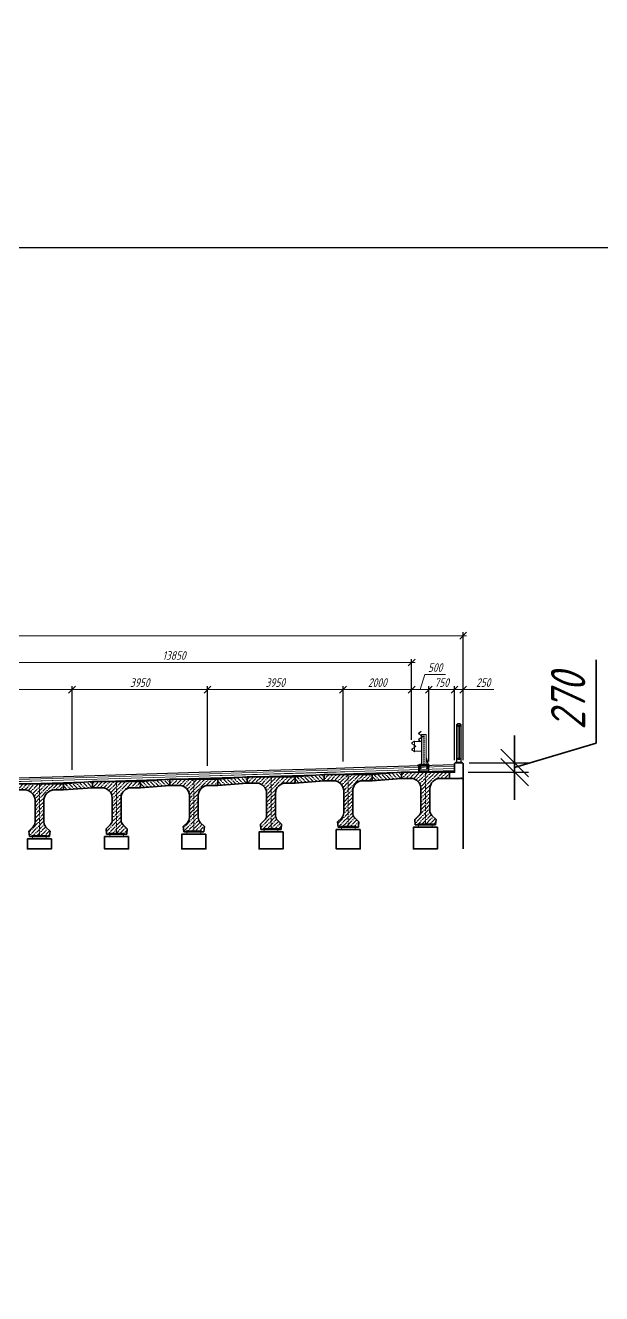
# Model space of a CAD drawing. Header units: millimetres. Extents: x 0 to 285450075, y -3000605 to 8125189010.
# Drawn here: x 6479187 to 6495986, y -198751 to -161821 of the extents above; entities that cross this region are included whole.
import ezdxf
from ezdxf import colors
from ezdxf.entities.mleader import LeaderData, LeaderLine
from ezdxf.math import Vec2, Vec3

# ---------------------------------------------------------------- set-up
doc = ezdxf.new("R2010")
doc.units = ezdxf.units.MM
for name, pattern in [('ACAD_ISO02W100', [15, 12, -3]), ('ACAD_ISO10W100', [18.5, 12, -3, 0.5, -3]), ('осевая', [2, 1.25, -0.25, 0.25, -0.25])]:
    doc.linetypes.add(name, pattern=pattern)
for name, color, linetype, lineweight in [('04_Невидимые', 3, 'Continuous', 13), ('1-Бетон', 106, 'Continuous', 35), ('1-Металл', 4, 'Continuous', 30), ('1-Тонкая', 5, 'Continuous', 20), ('1-Штриховка', 8, 'Continuous', 9), ('Б-Перила', 3, 'Continuous', 20), ('ИС_Выноски', 3, 'Continuous', 18), ('ИС_Ось', 3, 'осевая', 18), ('ИС_Размер', 3, 'Continuous', 18)]:
    doc.layers.add(name, color=color, linetype=linetype, lineweight=lineweight)
doc.layers.add('Красный поперечник', color=1, linetype='Continuous')
doc.styles.add('0', font='isocpeur.ttf', dxfattribs={"width": 0.8, "oblique": 15})
doc.styles.add('ISOCPEUR', font='isocpeur.ttf', dxfattribs={"width": 0.8, "oblique": 15, "height": 2.5})
doc.dimstyles.new('М100', dxfattribs={"dimscale": 100, "dimtxt": 2.5, "dimasz": 2, "dimexe": 1, "dimexo": 1, "dimgap": 0.8, "dimtad": 1, "dimdec": 0, "dimzin": 0, "dimdsep": 46, "dimtxsty": '0', "dimblk": 'OBLIQUE', "dimcen": 0.09, "dimdle": 1, "dimclrd": 256, "dimclre": 256, "dimclrt": 256, "dimadec": 4, "dimazin": 0, "dimtfac": 1, "dimtdec": 0, "dimtmove": 1, "dimatfit": 2, "dimfxl": 1, "dimtolj": 1, "dimtzin": 0, "dimlwd": -1, "dimarcsym": 0})
doc.dimstyles.new('М400нов', dxfattribs={"dimscale": 400, "dimtxt": 2.5, "dimasz": 2, "dimexe": 1, "dimexo": 1, "dimgap": 0.8, "dimtad": 1, "dimdec": 0, "dimzin": 0, "dimdsep": 46, "dimtxsty": '0', "dimblk": 'OBLIQUE', "dimcen": 0.09, "dimdle": 1, "dimclrd": 256, "dimclre": 256, "dimclrt": 256, "dimadec": 4, "dimazin": 0, "dimtfac": 1, "dimtdec": 0, "dimtmove": 1, "dimatfit": 2, "dimfxl": 1, "dimtolj": 1, "dimtzin": 0, "dimlwd": -1, "dimarcsym": 0})

# ---------------------------------------------------------------- blocks, each defined once
blk = doc.blocks.new('_None')
blk = doc.blocks.new('1530')
at = {"layer": '1-Штриховка'}
h = blk.add_hatch(dxfattribs=at)
h.set_pattern_fill('ANSI36', color=256, scale=25, style=0)
h.set_pattern_definition([(45, (-1571632.81, 568569.22), (42.0949506, 154.348152), [198.4375, -39.6875, 0, -39.6875])])
h.paths.add_polyline_path([(130, -480), (130, -1117, 0.198927), (189, -1259), (310, -1380), (295, -1530), (-295, -1530), (-310, -1380), (-189, -1259, 0.198898), (-130, -1117), (-130, -480, 0.414214), (-430, -180), (-700, -180), (-700, 0), (700, 0), (700, -180), (430, -180, 0.414224)])
at = {"layer": '1-Бетон'}
for p, q in [((-700, 0), (700, 0)), ((-700, -180), (-700, 0)), ((-430, -180), (-700, -180)), ((700, -180), (430, -180)), ((700, 0), (700, -180)), ((-130, -1117), (-130, -480)), ((130, -480), (130, -1117)), ((-189, -1259), (-310, -1380)), ((-295, -1530), (-310, -1380)), ((189, -1259), (310, -1380)), ((310, -1380), (295, -1530)), ((295, -1530), (-295, -1530))]:
    blk.add_line(p, q, dxfattribs=at)
for centre, radius, start, end in [((-430, -480), 300, 0, 90), ((430, -480), 300, 90, 180), ((-330, -1117), 200, 315.0289, 359.9744), ((330, -1117), 200, 180.0256, 224.9711)]:
    blk.add_arc(centre, radius, start, end, dxfattribs=at)
at = {"layer": 'ИС_Ось', "ltscale": 100}
blk.add_line((0, 0), (0, -1530), dxfattribs=at)
blk = doc.blocks.new('БР09')
at = {"lineweight": 15}
for p, q in [((-783, 48), (-724, 91)), ((-722, -28), (-783, 15)), ((-780, 45), (-722, 88)), ((-720, -25), (-780, 18)), ((-709, -874), (-709, 6)), ((-569, 6), (-709, 6)), ((-702, -874), (-702, 6)), ((-576, 6), (-576, -874)), ((-569, 6), (-569, -874)), ((-985, -237), (-924, -193)), ((-924, -313), (-985, -270)), ((-982, -240), (-922, -196)), ((-922, -310), (-982, -267)), ((-911, -188), (-917, -189)), ((-910, -192), (-916, -193)), ((-915, -329), (-915, -359)), ((-911, -188), (-910, -192)), ((-709, -204), (-911, -204)), ((-911, -204), (-911, -484)), ((-907, -204), (-907, -484)), ((-722, -90), (-783, -133)), ((-783, -166), (-734, -202)), ((-720, -93), (-780, -136)), ((-780, -163), (-732, -199)), ((-713, -44), (-713, -74)), ((-699, -37), (-702, -37)), ((-702, -37), (-702, -81)), ((-702, -81), (-699, -81)), ((-699, -81), (-699, -37)), ((-684, -46), (-699, -46)), ((-688, -54), (-699, -54)), ((-688, -65), (-699, -65)), ((-684, -72), (-699, -72)), ((-684, -46), (-690, -46)), ((-684, -72), (-690, -72)), ((-683, -49), (-683, -69)), ((-683, -49), (-683, -69)), ((-675, -46), (-682, -46)), ((-675, -72), (-682, -72)), ((-674, -49), (-674, -69)), ((-662, -54), (-674, -54)), ((-662, -65), (-674, -65)), ((-662, -54), (-662, -65)), ((-924, -375), (-985, -418)), ((-985, -451), (-924, -496)), ((-922, -378), (-982, -421)), ((-982, -448), (-922, -492)), ((-917, -499), (-911, -500)), ((-916, -495), (-910, -496)), ((-911, -484), (-709, -484)), ((-911, -500), (-910, -496)), ((-755, -874), (-755, -864)), ((-723, -864), (-755, -864)), ((-755, -874), (-755, -864)), ((-729, -864), (-755, -864)), ((-739, -874), (-755, -874)), ((-723, -874), (-755, -874)), ((-746, -874), (-746, -864)), ((-746, -874), (-746, -864)), ((-746, -874), (-746, -864)), ((-746, -874), (-746, -864)), ((-732, -874), (-732, -864)), ((-732, -874), (-732, -864)), ((-732, -874), (-732, -864)), ((-732, -874), (-732, -864)), ((-732, -874), (-732, -864)), ((-732, -874), (-732, -864)), ((-732, -874), (-732, -864)), ((-732, -874), (-732, -864)), ((-732, -874), (-732, -864)), ((-732, -874), (-732, -864)), ((-725, -864), (-729, -864)), ((-723, -872), (-723, -864)), ((-723, -874), (-723, -866)), ((-723, -874), (-723, -866)), ((-723, -872), (-723, -866)), ((-723, -874), (-723, -866)), ((-723, -874), (-723, -866)), ((-555, -872), (-555, -864)), ((-555, -864), (-523, -864)), ((-555, -874), (-555, -866)), ((-555, -874), (-555, -866)), ((-555, -872), (-555, -866)), ((-555, -874), (-555, -866)), ((-555, -874), (-555, -866)), ((-555, -874), (-523, -874)), ((-553, -864), (-549, -864)), ((-549, -864), (-523, -864)), ((-546, -874), (-546, -864)), ((-546, -874), (-546, -864)), ((-546, -874), (-546, -864)), ((-546, -874), (-546, -864)), ((-546, -874), (-546, -864)), ((-546, -874), (-546, -864)), ((-546, -874), (-546, -864)), ((-546, -874), (-546, -864)), ((-546, -874), (-546, -864)), ((-546, -874), (-546, -864)), ((-539, -874), (-523, -874)), ((-532, -874), (-532, -864)), ((-532, -874), (-532, -864)), ((-532, -874), (-532, -864)), ((-532, -874), (-532, -864)), ((-523, -874), (-523, -864)), ((-523, -874), (-523, -864))]:
    blk.add_line(p, q, dxfattribs=at)
for p, q in [((-724, 91), (-722, 88)), ((-734, -202), (-732, -199))]:
    blk.add_line(p, q)
at = {"lineweight": 15, "ltscale": 5}
for p, q in [((-904, -322), (-907, -322)), ((-907, -322), (-907, -366)), ((-907, -366), (-904, -366)), ((-904, -366), (-904, -322))]:
    blk.add_line(p, q, dxfattribs=at)
at = {"color": 7, "lineweight": 15}
for p, q in [((-890, -331), (-904, -331)), ((-893, -339), (-904, -339)), ((-893, -350), (-904, -350)), ((-890, -357), (-904, -357)), ((-890, -331), (-895, -331)), ((-890, -357), (-895, -357)), ((-889, -334), (-889, -354)), ((-889, -334), (-889, -354)), ((-881, -331), (-888, -331)), ((-881, -357), (-888, -357)), ((-880, -334), (-880, -354)), ((-868, -339), (-880, -339)), ((-868, -350), (-880, -350)), ((-868, -339), (-868, -350))]:
    blk.add_line(p, q, dxfattribs=at)
at = {"linetype": 'Continuous'}
for p, q in [((-789, -1064), (-789, -914)), ((-489, -1064), (-789, -1064)), ((-779, -914), (-779, -1064)), ((-499, -914), (-499, -1064)), ((-489, -1064), (-489, -914))]:
    blk.add_line(p, q, dxfattribs=at)
at = {"color": 3, "linetype": 'ACAD_ISO02W100', "lineweight": 15, "ltscale": 2}
for p, q in [((-752, -894), (-752, -914)), ((-751, -914), (-751, -974)), ((-750, -894), (-750, -914)), ((-728, -894), (-728, -914)), ((-727, -914), (-727, -974)), ((-726, -894), (-726, -914)), ((-552, -894), (-552, -914)), ((-551, -914), (-551, -974)), ((-550, -894), (-550, -914)), ((-528, -894), (-528, -914)), ((-527, -914), (-527, -974)), ((-526, -894), (-526, -914))]:
    blk.add_line(p, q, dxfattribs=at)
at = {"linetype": 'ACAD_ISO10W100', "ltscale": 2.5}
for p, q in [((-739, -888), (-739, -986)), ((-539, -888), (-539, -986))]:
    blk.add_line(p, q, dxfattribs=at)
at = {"linetype": 'ACAD_ISO10W100', "ltscale": 3}
blk.add_lwpolyline([(-639, 6), (-639, -874)], dxfattribs=at)
at = {"color": 7, "lineweight": 15}
blk.add_lwpolyline([(-915, -329), (-918, -329, 0.414214), (-924, -335), (-924, -342), (-921, -342), (-921, -346), (-924, -346), (-924, -353, 0.414214), (-918, -359), (-915, -359), (-915, -329)], format="xyb", dxfattribs=at)
at = {"lineweight": 15}
blk.add_lwpolyline([(-713, -44), (-716, -44, 0.414214), (-722, -50), (-722, -57), (-719, -57), (-719, -61), (-722, -61), (-722, -68, 0.414214), (-716, -74), (-713, -74), (-713, -44)], format="xyb", dxfattribs=at)
blk.add_lwpolyline([(-569, -676), (-509, -874)])
at = {"linetype": 'Continuous'}
for points in [[(-639, -894), (-814, -894), (-814, -914), (-639, -914)], [(-639, -894), (-464, -894), (-464, -914), (-639, -914)]]:
    blk.add_lwpolyline(points, dxfattribs=at)
blk.add_lwpolyline([(-464, -914), (-814, -914), (-814, -894), (-464, -894)], close=True, dxfattribs=at)
at = {"lineweight": 15}
blk.add_lwpolyline([(-779, -894), (-499, -894), (-499, -874), (-779, -874)], close=True, dxfattribs=at)
at = {"color": 3, "linetype": 'ACAD_ISO02W100', "lineweight": 15, "ltscale": 2}
for points in [[(-764, -974), (-714, -974), (-714, -984), (-764, -984)], [(-753, -914), (-725, -914), (-725, -974), (-753, -974)], [(-514, -974), (-564, -974), (-564, -984), (-514, -984)], [(-525, -914), (-553, -914), (-553, -974), (-525, -974)]]:
    blk.add_lwpolyline(points, close=True, dxfattribs=at)
at = {"lineweight": 15}
for centre, radius, start, end in [((-772, 31), 20, 122.4532, 237.5468), ((-772, 31), 16, 122.4532, 237.5468), ((-974, -254), 20, 122.4532, 237.5468), ((-974, -254), 16, 122.4532, 237.5468), ((-913, -209), 20, 101.3099, 126.1874), ((-935, -330), 20, 0, 57.5468), ((-913, -209), 16, 101.3099, 126.1874), ((-935, -330), 24, 0, 57.5468), ((-772, -150), 20, 122.4532, 237.5468), ((-772, -150), 16, 122.4532, 237.5468), ((-733, -45), 20, 0, 57.5468), ((-733, -73), 20, 302.4532, 0), ((-733, -45), 24, 0, 57.5468), ((-733, -73), 24, 302.4532, 0), ((-913, -479), 20, 233.8126, 258.6901), ((-913, -479), 16, 233.8126, 258.6901), ((-753, -866), 2, 90, 180), ((-753, -872), 2, 180, 270), ((-748, -866), 2, 0, 90), ((-748, -872), 2, 270, 0), ((-744, -866), 2, 90, 180), ((-744, -872), 2, 180, 270), ((-734, -866), 2, 0, 90), ((-734, -872), 2, 270, 0), ((-730, -866), 2, 90, 180), ((-730, -872), 2, 180, 270), ((-725, -866), 2, 359.9996, 90), ((-725, -872), 2, 270, 0), ((-553, -866), 2, 90, 180.0004), ((-553, -872), 2, 180, 270), ((-548, -866), 2, 0, 90), ((-548, -872), 2, 270, 0), ((-544, -866), 2, 90, 180), ((-544, -872), 2, 180, 270), ((-534, -866), 2, 0, 90), ((-534, -872), 2, 270, 0), ((-530, -866), 2, 90, 180), ((-530, -872), 2, 180, 270), ((-525, -866), 2, 0, 90), ((-525, -872), 2, 270, 0)]:
    blk.add_arc(centre, radius, start, end, dxfattribs=at)
at = {"lineweight": 15, "ltscale": 0.2}
for centre, radius, start, end in [((-935, -358), 20, 302.4532, 0), ((-935, -358), 24, 302.4532, 0), ((-974, -435), 20, 122.4532, 237.5468), ((-974, -435), 16, 122.4532, 237.5468)]:
    blk.add_arc(centre, radius, start, end, dxfattribs=at)
at = {"color": 7, "lineweight": 15, "extrusion": (0, 0, -1)}
for centre, major_axis, start_param, end_param in [((-893, -334), (-3.23, 3.23), 2.356194, 3.926991), ((-893, -343), (3.23, 3.23), -0.785398, 0.785398), ((-893, -345), (-3.23, 3.23), 2.356194, 3.926991), ((-893, -354), (3.23, 3.23), -0.785398, 0.785398), ((-893, -334), (-3.23, 3.23), 1.691386, 2.356194), ((-893, -354), (3.23, 3.23), 0.785398, 1.450207), ((-884, -334), (3.23, 3.23), 3.926991, 4.5918), ((-884, -334), (-3.23, 3.23), 3.926991, 5.497787), ((-884, -343), (3.23, 3.23), 3.926991, 5.497787), ((-884, -345), (-3.23, 3.23), 3.926991, 5.497787), ((-884, -354), (3.23, 3.23), 3.926991, 5.497787), ((-884, -354), (-3.23, 3.23), 4.832978, 5.497787), ((-884, -334), (3.23, 3.23), 0.785398, 2.356194), ((-884, -343), (-3.23, 3.23), 0.785398, 2.356194), ((-884, -345), (3.23, 3.23), 0.785398, 2.356194), ((-884, -354), (-3.23, 3.23), 0.785398, 2.356194), ((-884, -334), (-3.23, 3.23), 1.691386, 2.356194), ((-884, -354), (3.23, 3.23), 0.785398, 1.450207)]:
    blk.add_ellipse(centre, major_axis=major_axis, ratio=1, start_param=start_param, end_param=end_param, dxfattribs=at)
at = {"lineweight": 15, "extrusion": (0, 0, -1)}
for centre, major_axis, start_param, end_param in [((-688, -49), (-3.23, 3.23), 2.356194, 3.926991), ((-688, -58), (3.23, 3.23), -0.785398, 0.785398), ((-688, -60), (-3.23, 3.23), 2.356194, 3.926991), ((-688, -69), (3.23, 3.23), -0.785398, 0.785398), ((-688, -49), (-3.23, 3.23), 1.691386, 2.356194), ((-688, -69), (3.23, 3.23), 0.785398, 1.450207), ((-679, -49), (3.23, 3.23), 3.926991, 4.5918), ((-679, -49), (-3.23, 3.23), 3.926991, 5.497787), ((-679, -58), (3.23, 3.23), 3.926991, 5.497787), ((-679, -60), (-3.23, 3.23), 3.926991, 5.497787), ((-679, -69), (3.23, 3.23), 3.926991, 5.497787), ((-679, -69), (-3.23, 3.23), 4.832978, 5.497787), ((-679, -49), (3.23, 3.23), 0.785398, 2.356194), ((-679, -58), (-3.23, 3.23), 0.785398, 2.356194), ((-679, -60), (3.23, 3.23), 0.785398, 2.356194), ((-679, -69), (-3.23, 3.23), 0.785398, 2.356194), ((-679, -49), (-3.23, 3.23), 1.691386, 2.356194), ((-679, -69), (3.23, 3.23), 0.785398, 1.450207)]:
    blk.add_ellipse(centre, major_axis=major_axis, ratio=1, start_param=start_param, end_param=end_param, dxfattribs=at)
blk = doc.blocks.new('_OBLIQUE')
at = {"color": 0, "linetype": 'ByBlock', "lineweight": -2}
blk.add_line((0.5, 0.5), (-0.5, -0.5), dxfattribs=at)
blk = doc.blocks.new('*D846')
at = {"layer": 'Defpoints', "color": 0, "linetype": 'Continuous', "transparency": 16777216}
for p in [(6480548, -181164), (6476598, -183709), (6480548, -183603)]:
    blk.add_point(p, dxfattribs=at)
at = {"layer": 'ИС_Размер', "transparency": 16777216}
blk.add_line((6476498, -181164), (6480648, -181164), dxfattribs=at)
at = {"layer": 'ИС_Размер', "lineweight": -2, "transparency": 16777216}
for p, q in [((6476598, -183609), (6476598, -181064)), ((6480548, -183503), (6480548, -181064))]:
    blk.add_line(p, q, dxfattribs=at)
at = {"layer": 'ИС_Размер', "linetype": 'Continuous', "transparency": 16777216, "xscale": 200, "yscale": 200, "zscale": 200, "rotation": 180}
blk.add_blockref('_OBLIQUE', (6476598, -181164), dxfattribs=at)
at = {"layer": 'ИС_Размер', "linetype": 'Continuous', "transparency": 16777216, "xscale": 200, "yscale": 200, "zscale": 200}
blk.add_blockref('_OBLIQUE', (6480548, -181164), dxfattribs=at)
at = {"layer": 'ИС_Размер', "linetype": 'Continuous', "transparency": 16777216, "insert": (6478573, -180959), "char_height": 250, "attachment_point": 5, "style": '0'}
blk.add_mtext('\\A1;3950', dxfattribs=at)
blk = doc.blocks.new('*D847')
at = {"layer": 'Defpoints', "color": 0, "linetype": 'Continuous', "transparency": 16777216}
for p in [(6484498, -181164), (6484498, -183480), (6480548, -183603)]:
    blk.add_point(p, dxfattribs=at)
at = {"layer": 'ИС_Размер', "transparency": 16777216}
blk.add_line((6480448, -181164), (6484598, -181164), dxfattribs=at)
at = {"layer": 'ИС_Размер', "lineweight": -2, "transparency": 16777216}
for p, q in [((6480548, -183503), (6480548, -181064)), ((6484498, -183380), (6484498, -181064))]:
    blk.add_line(p, q, dxfattribs=at)
at = {"layer": 'ИС_Размер', "linetype": 'Continuous', "transparency": 16777216, "xscale": 200, "yscale": 200, "zscale": 200, "rotation": 180}
blk.add_blockref('_OBLIQUE', (6480548, -181164), dxfattribs=at)
at = {"layer": 'ИС_Размер', "linetype": 'Continuous', "transparency": 16777216, "xscale": 200, "yscale": 200, "zscale": 200}
blk.add_blockref('_OBLIQUE', (6484498, -181164), dxfattribs=at)
at = {"layer": 'ИС_Размер', "linetype": 'Continuous', "transparency": 16777216, "insert": (6482523, -180959), "char_height": 250, "attachment_point": 5, "style": '0'}
blk.add_mtext('\\A1;3950', dxfattribs=at)
blk = doc.blocks.new('*D848')
at = {"layer": 'Defpoints', "color": 0, "linetype": 'Continuous', "transparency": 16777216}
for p in [(6490448, -181164), (6490448, -182721), (6488448, -183353)]:
    blk.add_point(p, dxfattribs=at)
at = {"layer": 'ИС_Размер', "transparency": 16777216}
blk.add_line((6488348, -181164), (6490548, -181164), dxfattribs=at)
at = {"layer": 'ИС_Размер', "lineweight": -2, "transparency": 16777216}
for p, q in [((6488448, -183253), (6488448, -181064)), ((6490448, -182621), (6490448, -181064))]:
    blk.add_line(p, q, dxfattribs=at)
at = {"layer": 'ИС_Размер', "linetype": 'Continuous', "transparency": 16777216, "xscale": 200, "yscale": 200, "zscale": 200, "rotation": 180}
blk.add_blockref('_OBLIQUE', (6488448, -181164), dxfattribs=at)
at = {"layer": 'ИС_Размер', "linetype": 'Continuous', "transparency": 16777216, "xscale": 200, "yscale": 200, "zscale": 200}
blk.add_blockref('_OBLIQUE', (6490448, -181164), dxfattribs=at)
at = {"layer": 'ИС_Размер', "linetype": 'Continuous', "transparency": 16777216, "insert": (6489448, -180959), "char_height": 250, "attachment_point": 5, "style": '0'}
blk.add_mtext('\\A1;2000', dxfattribs=at)
blk = doc.blocks.new('*D849')
at = {"layer": 'Defpoints', "color": 0, "transparency": 16777216}
for p in [(6491948, -181164), (6491698, -183318), (6491948, -183318)]:
    blk.add_point(p, dxfattribs=at)
at = {"layer": 'ИС_Размер', "transparency": 16777216}
for p, q in [((6491598, -181164), (6492048, -181164)), ((6492839, -181164), (6491948, -181164))]:
    blk.add_line(p, q, dxfattribs=at)
at = {"layer": 'ИС_Размер', "lineweight": -2, "transparency": 16777216}
for p, q in [((6491698, -183218), (6491698, -181064)), ((6491948, -183218), (6491948, -181064))]:
    blk.add_line(p, q, dxfattribs=at)
at = {"layer": 'ИС_Размер', "transparency": 16777216, "xscale": 200, "yscale": 200, "zscale": 200, "rotation": 180}
blk.add_blockref('_OBLIQUE', (6491698, -181164), dxfattribs=at)
at = {"layer": 'ИС_Размер', "transparency": 16777216, "xscale": 200, "yscale": 200, "zscale": 200}
blk.add_blockref('_OBLIQUE', (6491948, -181164), dxfattribs=at)
at = {"layer": 'ИС_Размер', "transparency": 16777216, "insert": (6492535, -180959), "char_height": 250, "attachment_point": 5, "style": '0'}
blk.add_mtext('\\A1;250', dxfattribs=at)
blk = doc.blocks.new('*D850')
at = {"layer": 'Defpoints', "color": 0, "transparency": 16777216}
for p in [(6490948, -181164), (6490448, -182721), (6490948, -183360)]:
    blk.add_point(p, dxfattribs=at)
at = {"layer": 'ИС_Размер', "transparency": 16777216}
for p, q in [((6490698, -181164), (6490831, -180726)), ((6490831, -180726), (6491438, -180726)), ((6490348, -181164), (6491048, -181164))]:
    blk.add_line(p, q, dxfattribs=at)
at = {"layer": 'ИС_Размер', "lineweight": -2, "transparency": 16777216}
for p, q in [((6490448, -182621), (6490448, -181064)), ((6490948, -183260), (6490948, -181064))]:
    blk.add_line(p, q, dxfattribs=at)
at = {"layer": 'ИС_Размер', "transparency": 16777216, "xscale": 200, "yscale": 200, "zscale": 200, "rotation": 180}
blk.add_blockref('_OBLIQUE', (6490448, -181164), dxfattribs=at)
at = {"layer": 'ИС_Размер', "transparency": 16777216, "xscale": 200, "yscale": 200, "zscale": 200}
blk.add_blockref('_OBLIQUE', (6490948, -181164), dxfattribs=at)
at = {"layer": 'ИС_Размер', "transparency": 16777216, "insert": (6491134, -180521), "char_height": 250, "attachment_point": 5, "style": '0'}
blk.add_mtext('\\A1;500', dxfattribs=at)
blk = doc.blocks.new('*D851')
at = {"layer": 'Defpoints', "color": 0, "transparency": 16777216}
for p in [(6491698, -181164), (6490948, -183360), (6491698, -183318)]:
    blk.add_point(p, dxfattribs=at)
at = {"layer": 'ИС_Размер', "transparency": 16777216}
blk.add_line((6490848, -181164), (6491798, -181164), dxfattribs=at)
at = {"layer": 'ИС_Размер', "lineweight": -2, "transparency": 16777216}
for p, q in [((6490948, -183260), (6490948, -181064)), ((6491698, -183218), (6491698, -181064))]:
    blk.add_line(p, q, dxfattribs=at)
at = {"layer": 'ИС_Размер', "transparency": 16777216, "xscale": 200, "yscale": 200, "zscale": 200, "rotation": 180}
blk.add_blockref('_OBLIQUE', (6490948, -181164), dxfattribs=at)
at = {"layer": 'ИС_Размер', "transparency": 16777216, "xscale": 200, "yscale": 200, "zscale": 200}
blk.add_blockref('_OBLIQUE', (6491698, -181164), dxfattribs=at)
at = {"layer": 'ИС_Размер', "transparency": 16777216, "insert": (6491323, -180959), "char_height": 250, "attachment_point": 5, "style": '0'}
blk.add_mtext('\\A1;750', dxfattribs=at)
blk = doc.blocks.new('*D852')
at = {"layer": 'Defpoints', "color": 0, "linetype": 'Continuous', "transparency": 16777216}
for p in [(6491948, -179593), (6460499, -183217), (6491948, -183318)]:
    blk.add_point(p, dxfattribs=at)
at = {"layer": 'ИС_Размер', "transparency": 16777216}
blk.add_line((6460399, -179593), (6492048, -179593), dxfattribs=at)
at = {"layer": 'ИС_Размер', "lineweight": -2, "transparency": 16777216}
for p, q in [((6460499, -183117), (6460499, -179493)), ((6491948, -183218), (6491948, -179493))]:
    blk.add_line(p, q, dxfattribs=at)
at = {"layer": 'ИС_Размер', "linetype": 'Continuous', "transparency": 16777216, "xscale": 200, "yscale": 200, "zscale": 200, "rotation": 180}
blk.add_blockref('_OBLIQUE', (6460499, -179593), dxfattribs=at)
at = {"layer": 'ИС_Размер', "linetype": 'Continuous', "transparency": 16777216, "xscale": 200, "yscale": 200, "zscale": 200}
blk.add_blockref('_OBLIQUE', (6491948, -179593), dxfattribs=at)
at = {"layer": 'ИС_Размер', "linetype": 'Continuous', "transparency": 16777216, "insert": (6476224, -179388), "char_height": 250, "attachment_point": 5, "style": '0'}
blk.add_mtext('\\A1;31450', dxfattribs=at)
blk = doc.blocks.new('*D853')
at = {"layer": 'Defpoints', "color": 0, "linetype": 'Continuous', "transparency": 16777216}
for p in [(6476598, -180374), (6490448, -182721), (6476598, -183709)]:
    blk.add_point(p, dxfattribs=at)
at = {"layer": 'ИС_Размер', "transparency": 16777216}
blk.add_line((6490548, -180374), (6476498, -180374), dxfattribs=at)
at = {"layer": 'ИС_Размер', "lineweight": -2, "transparency": 16777216}
for p, q in [((6476598, -183609), (6476598, -180274)), ((6490448, -182621), (6490448, -180274))]:
    blk.add_line(p, q, dxfattribs=at)
at = {"layer": 'ИС_Размер', "linetype": 'Continuous', "transparency": 16777216, "xscale": 200, "yscale": 200, "zscale": 200, "rotation": 180}
blk.add_blockref('_OBLIQUE', (6476598, -180374), dxfattribs=at)
at = {"layer": 'ИС_Размер', "linetype": 'Continuous', "transparency": 16777216, "xscale": 200, "yscale": 200, "zscale": 200}
blk.add_blockref('_OBLIQUE', (6490448, -180374), dxfattribs=at)
at = {"layer": 'ИС_Размер', "linetype": 'Continuous', "transparency": 16777216, "insert": (6483523, -180169), "char_height": 250, "attachment_point": 5, "style": '0'}
blk.add_mtext('\\A1;13850', dxfattribs=at)
blk = doc.blocks.new('ПО')
at = {"layer": '1-Металл'}
blk.add_lwpolyline([(100, 0), (100, 10), (-100, 10), (-100, 0)], close=True, dxfattribs=at)
at = {"layer": 'Б-Перила'}
for p, q in [((-70, 10), (-70, 1080)), ((-62, 10), (-62, 1080)), ((-30, 1070), (-30, 1090)), ((-25, 1070), (-25, 1090)), ((-20, 1100), (20, 1100)), ((-20, 1095), (20, 1095)), ((20, 1065), (-20, 1065)), ((20, 1060), (-20, 1060)), ((-19, 138), (-19, 1060)), ((19, 138), (19, 1060)), ((25, 1090), (25, 1070)), ((30, 1090), (30, 1070)), ((62, 1080), (62, 10)), ((70, 1080), (70, 10)), ((-30, 128), (-30, 108)), ((-25, 128), (-25, 108)), ((20, 138), (-20, 138)), ((20, 133), (-20, 133)), ((-20, 103), (20, 103)), ((-20, 98), (20, 98)), ((-19, 138), (19, 138)), ((25, 108), (25, 128)), ((30, 108), (30, 128))]:
    blk.add_line(p, q, dxfattribs=at)
for centre, radius, start, end in [((0, 1080), 70, 90, 180), ((0, 1080), 62, 90, 180), ((0, 1080), 70, 360, 90), ((0, 1080), 62, 0, 90), ((-20, 1090), 10, 90, 180), ((-20, 1070), 10, 180, 270), ((-20, 1090), 5, 90, 180), ((-20, 1070), 5, 180, 270), ((20, 1090), 10, 0, 90), ((20, 1090), 5, 0, 90), ((20, 1070), 10, 270, 0), ((20, 1070), 5, 270, 0), ((-20, 128), 10, 90, 180), ((-20, 108), 10, 180, 270), ((-20, 128), 5, 90, 180), ((-20, 108), 5, 180, 270), ((20, 128), 10, 0, 90), ((20, 128), 5, 0, 90), ((20, 108), 10, 270, 0), ((20, 108), 5, 270, 0)]:
    blk.add_arc(centre, radius, start, end, dxfattribs=at)
blk = doc.blocks.new('*D863')
at = {"layer": 'Defpoints', "color": 0, "linetype": 'Continuous', "transparency": 16777216}
for p in [(6488448, -181164), (6484498, -183480), (6488448, -183353)]:
    blk.add_point(p, dxfattribs=at)
at = {"layer": 'ИС_Размер', "transparency": 16777216}
blk.add_line((6484398, -181164), (6488548, -181164), dxfattribs=at)
at = {"layer": 'ИС_Размер', "lineweight": -2, "transparency": 16777216}
for p, q in [((6484498, -183380), (6484498, -181064)), ((6488448, -183253), (6488448, -181064))]:
    blk.add_line(p, q, dxfattribs=at)
at = {"layer": 'ИС_Размер', "linetype": 'Continuous', "transparency": 16777216, "xscale": 200, "yscale": 200, "zscale": 200, "rotation": 180}
blk.add_blockref('_OBLIQUE', (6484498, -181164), dxfattribs=at)
at = {"layer": 'ИС_Размер', "linetype": 'Continuous', "transparency": 16777216, "xscale": 200, "yscale": 200, "zscale": 200}
blk.add_blockref('_OBLIQUE', (6488448, -181164), dxfattribs=at)
at = {"layer": 'ИС_Размер', "linetype": 'Continuous', "transparency": 16777216, "insert": (6486473, -180959), "char_height": 250, "attachment_point": 5, "style": '0'}
blk.add_mtext('\\A1;3950', dxfattribs=at)
blk = doc.blocks.new('*D942')
at = {"layer": '1-Бетон', "transparency": 16777216}
for p, q in [((6495829, -182719), (6495829, -180291)), ((6493449, -183298), (6493449, -182498)), ((6493449, -183433), (6495829, -182719)), ((6493449, -183568), (6493449, -183298)), ((6493449, -183568), (6493449, -183298)), ((6493449, -183568), (6493449, -184368))]:
    blk.add_line(p, q, dxfattribs=at)
at = {"layer": '1-Бетон', "lineweight": -2, "transparency": 16777216}
for p, q in [((6492123, -183298), (6493849, -183298)), ((6492098, -183568), (6493849, -183568))]:
    blk.add_line(p, q, dxfattribs=at)
at = {"layer": 'Defpoints', "color": 0, "transparency": 16777216}
for p in [(6491723, -183298), (6493449, -183298), (6491698, -183568)]:
    blk.add_point(p, dxfattribs=at)
at = {"layer": '1-Бетон', "transparency": 16777216, "xscale": 800, "yscale": 800, "zscale": 800}
for p, rotation in [((6493449, -183298), 270), ((6493449, -183568), 90)]:
    blk.add_blockref('_OBLIQUE', p, dxfattribs=dict(at, rotation=rotation))
at = {"layer": '1-Бетон', "transparency": 16777216, "insert": (6495009, -181505), "char_height": 1000, "attachment_point": 5, "rotation": 90, "style": '0'}
blk.add_mtext('\\A1;270', dxfattribs=at)

msp = doc.modelspace()

# ---------------------------------------------------------------- hatches: boundary and pattern name
at = {"layer": '1-Штриховка'}
h = msp.add_hatch(dxfattribs=at)
h.set_pattern_fill('ANSI36', color=256, scale=25, angle=90, style=0)
h.set_pattern_definition([(135, (751826.23, -5435990.21), (-154.3481521, 42.0949506), [198.4375, -39.6875, 0, -39.6875])])
h.paths.add_polyline_path([(6481148.5919, -183838.0939), (6480298.5919, -183905.5939), (6480298.5919, -184085.5939), (6481148.5919, -184018.0939)])
h = msp.add_hatch(dxfattribs=at)
h.set_pattern_fill('ANSI36', color=256, scale=25, angle=90, style=0)
h.set_pattern_definition([(135, (754076.23, -5435922.71), (-154.3481521, 42.0949506), [198.4375, -39.6875, 0, -39.6875])])
h.paths.add_polyline_path([(6483398.5919, -183770.5939), (6482548.5919, -183838.0939), (6482548.5919, -184018.0939), (6483398.5919, -183950.5939)])
h = msp.add_hatch(dxfattribs=at)
h.set_pattern_fill('ANSI36', color=256, scale=25, angle=90, style=0)
h.set_pattern_definition([(135, (756326.23, -5435855.21), (-154.3481521, 42.0949506), [198.4375, -39.6875, 0, -39.6875])])
h.paths.add_polyline_path([(6485648.5919, -183703.0939), (6484798.5919, -183770.5939), (6484798.5919, -183950.5939), (6485648.5919, -183883.0939)])
h = msp.add_hatch(dxfattribs=at)
h.set_pattern_fill('ANSI36', color=256, scale=25, angle=90, style=0)
h.set_pattern_definition([(135, (758576.23, -5435787.71), (-154.3481521, 42.0949506), [198.4375, -39.6875, 0, -39.6875])])
h.paths.add_polyline_path([(6487898.5919, -183635.5939), (6487048.5919, -183703.0939), (6487048.5919, -183883.0939), (6487898.5919, -183815.5939)])
h = msp.add_hatch(dxfattribs=at)
h.set_pattern_fill('ANSI36', color=256, scale=25, angle=90, style=0)
h.set_pattern_definition([(135, (760826.23, -5435720.21), (-154.3481521, 42.0949506), [198.4375, -39.6875, 0, -39.6875])])
h.paths.add_polyline_path([(6490148.5919, -183568.0939), (6489298.5919, -183635.5939), (6489298.5919, -183815.5939), (6490148.5919, -183748.0939)])

# ---------------------------------------------------------------- linework, layer by layer
at = {"color": 1}
msp.add_lwpolyline([(6328301.4996, -168287.8703), (6595534.7573, -168287.8703), (6595534.7573, -265560.0889), (6328301.4996, -265560.0889)], close=True, dxfattribs=at)
at = {"layer": '04_Невидимые'}
for points in [[(6482068.5919, -185364.0836), (6481628.5919, -185364.0836), (6481628.5919, -185344.0836), (6482068.5919, -185344.0836)], [(6484318.5919, -185296.5836), (6483878.5919, -185296.5836), (6483878.5919, -185276.5836), (6484318.5919, -185276.5836)], [(6486568.5919, -185229.0836), (6486128.5919, -185229.0836), (6486128.5919, -185209.0836), (6486568.5919, -185209.0836)], [(6488818.5919, -185161.5836), (6488378.5919, -185161.5836), (6488378.5919, -185141.5836), (6488818.5919, -185141.5836)], [(6491068.5919, -185094.0836), (6490628.5919, -185094.0836), (6490628.5919, -185074.0836), (6491068.5919, -185074.0836)], [(6479818.5919, -185431.5836), (6479378.5919, -185431.5836), (6479378.5919, -185411.5836), (6479818.5919, -185411.5836)]]:
    msp.add_lwpolyline(points, close=True, dxfattribs=at)
at = {"layer": '1-Бетон'}
msp.add_lwpolyline([(6491548.5919, -183748.0939), (6491868.1749, -183748.0939, -1), (6491898.1749, -183748.0939), (6491928.4438, -183748.0939), (6491948.4438, -183728.0939), (6491948.4438, -183318.0939), (6491928.4438, -183298.0939), (6491718.4438, -183298.0939), (6491698.4438, -183318.221), (6491698.4438, -183568.0939), (6491548.5919, -183568.0939)], format="xyb", dxfattribs=at)
for points in [[(6480298.5919, -184085.5939), (6481148.5919, -184018.0939), (6481148.5919, -183838.0939), (6480298.5919, -183905.5939)], [(6482548.5919, -184018.0939), (6483398.5919, -183950.5939), (6483398.5919, -183770.5939), (6482548.5919, -183838.0939)], [(6484798.5919, -183950.5939), (6485648.5919, -183883.0939), (6485648.5919, -183703.0939), (6484798.5919, -183770.5939)], [(6487048.5919, -183883.0939), (6487898.5919, -183815.5939), (6487898.5919, -183635.5939), (6487048.5919, -183703.0939)], [(6489298.5919, -183815.5939), (6490148.5919, -183748.0939), (6490148.5919, -183568.0939), (6489298.5919, -183635.5939)], [(6484448.5919, -185374.5836), (6483748.5919, -185374.5836), (6483748.5919, -185801.0939), (6484448.5919, -185801.0939)], [(6486698.5919, -185307.0836), (6485998.5919, -185307.0836), (6485998.5919, -185801.0939), (6486698.5919, -185801.0939)], [(6488948.5919, -185239.5836), (6488248.5919, -185239.5836), (6488248.5919, -185801.0939), (6488948.5919, -185801.0939)], [(6491198.5919, -185172.0836), (6490498.5919, -185172.0836), (6490498.5919, -185801.0939), (6491198.5919, -185801.0939)], [(6479948.5919, -185509.5836), (6479248.5919, -185509.5836), (6479248.5919, -185801.0939), (6479948.5919, -185801.0939)], [(6482198.5919, -185442.0836), (6481498.5919, -185442.0836), (6481498.5919, -185801.0939), (6482198.5919, -185801.0939)]]:
    msp.add_lwpolyline(points, close=True, dxfattribs=at)
msp.add_lwpolyline([(6491948.4438, -183728.0939), (6491948.4438, -185801.0939)], dxfattribs=at)
at = {"layer": '1-Тонкая'}
for points in [[(6460748.384, -184344.6042), (6462698.7864, -184266.5881), (6463448.7864, -184244.0881), (6467398.7864, -184125.5881), (6472348.7864, -183977.0881), (6474248.7864, -183920.0881), (6475348.7864, -183887.0881), (6480298.7864, -183738.5881), (6484248.7864, -183620.0881), (6487998.7864, -183507.5881), (6488748.7864, -183485.0881), (6491698.4439, -183396.5983)], [(6460748.384, -184404.6042), (6462698.7864, -184326.5881), (6463448.7864, -184304.0881), (6467398.7864, -184185.5881), (6472348.7864, -184037.0881), (6474248.7864, -183980.0881), (6475348.7864, -183947.0881), (6480298.7864, -183798.5881), (6484248.7864, -183680.0881), (6487998.7864, -183567.5881), (6488748.7864, -183545.0881), (6491698.4439, -183456.5983)], [(6460748.384, -184409.6042), (6462698.7864, -184331.5881), (6463448.7864, -184309.0881), (6467398.7864, -184190.5881), (6472348.7864, -184042.0881), (6474248.7864, -183985.0881), (6475348.7864, -183952.0881), (6480298.7864, -183803.5881), (6484248.7864, -183685.0881), (6487998.7864, -183572.5881), (6488748.7864, -183550.0881), (6491698.4439, -183461.5983)]]:
    msp.add_lwpolyline(points, dxfattribs=at)
at = {"layer": 'Defpoints', "color": 252, "true_color": 0x939598}
msp.add_lwpolyline([(6460748.384, -184469.6042), (6462698.7864, -184391.5881), (6463448.7864, -184369.0881), (6467398.7864, -184250.5881), (6472348.7864, -184102.0881), (6474248.7864, -184045.0881), (6475348.7864, -184012.0881), (6480298.7864, -183863.5881), (6484248.7864, -183745.0881), (6487998.7864, -183632.5881), (6488748.7864, -183610.0881), (6491698.4439, -183521.5983)], dxfattribs=at)
at = {"layer": 'ИС_Размер'}
for points in [[(6482048.5919, -185364.0836), (6481648.5919, -185364.0836), (6481648.5919, -185442.0836), (6482048.5919, -185442.0836), (6482048.5919, -185364.0836)], [(6484298.5919, -185296.5836), (6483898.5919, -185296.5836), (6483898.5919, -185374.5836), (6484298.5919, -185374.5836), (6484298.5919, -185296.5836)], [(6486548.5919, -185229.0836), (6486148.5919, -185229.0836), (6486148.5919, -185307.0836), (6486548.5919, -185307.0836), (6486548.5919, -185229.0836)], [(6488798.5919, -185161.5836), (6488398.5919, -185161.5836), (6488398.5919, -185239.5836), (6488798.5919, -185239.5836), (6488798.5919, -185161.5836)], [(6491048.5919, -185094.0836), (6490648.5919, -185094.0836), (6490648.5919, -185172.0836), (6491048.5919, -185172.0836), (6491048.5919, -185094.0836)], [(6479798.5919, -185431.5836), (6479398.5919, -185431.5836), (6479398.5919, -185509.5836), (6479798.5919, -185509.5836), (6479798.5919, -185431.5836)]]:
    msp.add_lwpolyline(points, dxfattribs=at)
at = {"layer": 'Красный поперечник'}
msp.add_lwpolyline([(6460748.384, -184294.6042), (6462698.7864, -184216.5881), (6463448.7864, -184194.0881), (6467398.7864, -184075.5881), (6472348.7864, -183927.0881), (6474248.7864, -183870.0881), (6475348.7864, -183837.0881), (6480298.7864, -183688.5881), (6484248.7864, -183570.0881), (6487998.7864, -183457.5881), (6488748.7864, -183435.0881), (6491698.4439, -183346.5983)], dxfattribs=at)

# ---------------------------------------------------------------- block references
msp.add_blockref('БР09', (6491442.2799, -182471.7561))
at = {"layer": 'ИС_Размер', "linetype": 'Continuous'}
for name, p in [('ПО', (6491823.0281, -183298.0939)), ('1530', (6479598.5919, -183905.5939)), ('1530', (6481848.5919, -183838.0939)), ('1530', (6484098.5919, -183770.5939)), ('1530', (6486348.5919, -183703.0939)), ('1530', (6488598.5919, -183635.5939)), ('1530', (6490848.5919, -183568.0939))]:
    msp.add_blockref(name, p, dxfattribs=at)

# ---------------------------------------------------------------- dimensions: what is measured, and where the dimension line sits
at = {"layer": '1-Бетон', "color": 5}
dim = msp.add_linear_dim(base=(6493449.2997, -183298.0942), p1=(6491698.4438, -183568.0939), p2=(6491723.0281, -183298.0942), angle=90, dimstyle='М400нов', dxfattribs=at)
dim.commit()
dim.dimension.update_dxf_attribs({"geometry": '*D942', "text_midpoint": (6495009.2997, -182399.094)})
at = {"layer": 'ИС_Размер', "linetype": 'Continuous'}
for base, p1, p2, picture, middle in [((6491948.4438, -179593.185), (6460498.7377, -183217.077), (6491948.4438, -183318.0939), '*D852', (6476223.5908, -179388.185)), ((6476598.3819, -180373.8317), (6490448.3819, -182720.6255), (6476598.3819, -183709.3516), '*D853', (6483523.3819, -180168.8317)), ((6480548.3819, -181163.568), (6476598.3819, -183709.3516), (6480548.3819, -183603.2945), '*D846', (6478573.3819, -180958.568)), ((6484498.3819, -181163.568), (6480548.3819, -183603.2945), (6484498.3819, -183479.8952), '*D847', (6482523.3819, -180958.568)), ((6488448.3819, -181163.568), (6484498.3819, -183479.8952), (6488448.3819, -183353.2848), '*D863', (6486473.3819, -180958.568)), ((6490448.3819, -181163.568), (6488448.3819, -183353.2848), (6490448.3819, -182720.6255), '*D848', (6489448.3819, -180958.568))]:
    dim = msp.add_linear_dim(base=base, p1=p1, p2=p2, dimstyle='М100', dxfattribs=at)
    dim.commit()
    dim.dimension.update_dxf_attribs({"geometry": picture, "text_midpoint": middle})
at = {"layer": 'ИС_Размер'}
dim = msp.add_linear_dim(base=(6490948.026, -181163.568), p1=(6490448.3819, -182720.6255), p2=(6490948.026, -183360.4778), dimstyle='М100', dxfattribs=at)
dim.commit()
dim.dimension.update_dxf_attribs({"geometry": '*D850', "text_midpoint": (6490910.7039, -180726.252), "dimtype": 160})
dim = msp.add_linear_dim(base=(6491698.4438, -181163.568), p1=(6490948.026, -183360.4778), p2=(6491698.4438, -183318.221), dimstyle='М100', dxfattribs=at)
dim.commit()
dim.dimension.update_dxf_attribs({"geometry": '*D851', "text_midpoint": (6491323.2349, -180958.568)})
dim = msp.add_linear_dim(base=(6491948.4438, -181163.568), p1=(6491698.4438, -183318.221), p2=(6491948.4438, -183318.0939), angle=180, dimstyle='М100', dxfattribs=at)
dim.commit()
dim.dimension.update_dxf_attribs({"geometry": '*D849', "text_midpoint": (6492535.3404, -181383.1731), "dimtype": 160})

# ---------------------------------------------------------------- leaders
at = {"layer": 'ИС_Выноски'}
ml = msp.add_multileader_mtext('Standard', dxfattribs=at)
ml.set_content('Ось опоры ОП5 \\PПК 71+4,24', color=256, style='ISOCPEUR')
ml.set_leader_properties(color=256, linetype='ByLayer')
ml.set_arrow_properties(name='NONE')
ml.build(insert=Vec2(0, 0))
ml.multileader.update_dxf_attribs({"text_left_attachment_type": 6, "text_right_attachment_type": 6, "dogleg_length": 0.36, "arrow_head_size": 600, "scale": 200})
ctx = ml.context
ctx.base_point, ctx.scale, ctx.char_height, ctx.arrow_head_size, ctx.landing_gap_size, ctx.plane_origin, ctx.plane_x_axis, ctx.plane_y_axis = Vec3(6491305.907, -249586.6867), 200, 1200, 600, 125, Vec3(6498301.5835, -231081.3656), Vec3(0, 1), Vec3(-1, 0)
ctx.left_attachment, ctx.right_attachment, ctx.text_align_type = 6, 6, 1
notes = []
notes.append((ctx, [(1, (1, 1, 0), (6491305.907, -239892.5669), (0, -1), 161.0417, [(1, [(6491305.907, -237917.204)], 0, [])])]))
ctx.mtext.insert, ctx.mtext.text_direction, ctx.mtext.rotation, ctx.mtext.width, ctx.mtext.alignment, ctx.mtext.flow_direction = Vec3(6489865.907, -244820.1476), Vec3(0, 1), 1.5707963268, 10620.215089, 2, 5
ml = msp.add_multileader_mtext('Standard', dxfattribs=at)
ml.set_content('Ось опоры ОП5 \\PПК 71+4,24', color=256, style='ISOCPEUR')
ml.set_leader_properties(color=256, linetype='ByLayer')
ml.set_arrow_properties(name='NONE')
ml.build(insert=Vec2(0, 0))
ml.multileader.update_dxf_attribs({"text_left_attachment_type": 6, "text_right_attachment_type": 6, "dogleg_length": 0.36, "arrow_head_size": 600, "scale": 200})
ctx = ml.context
ctx.base_point, ctx.scale, ctx.char_height, ctx.arrow_head_size, ctx.landing_gap_size, ctx.plane_origin, ctx.plane_x_axis, ctx.plane_y_axis = Vec3(6491305.907, -377391.5054), 200, 1200, 600, 125, Vec3(6498301.5835, -358886.1843), Vec3(0, 1), Vec3(-1, 0)
ctx.left_attachment, ctx.right_attachment, ctx.text_align_type = 6, 6, 1
notes.append((ctx, [(1, (1, 1, 0), (6491305.907, -367697.3856), (0, -1), 161.0417, [(1, [(6491305.907, -365722.0227)], 0, [])])]))
ctx.mtext.insert, ctx.mtext.text_direction, ctx.mtext.rotation, ctx.mtext.width, ctx.mtext.alignment, ctx.mtext.flow_direction = Vec3(6489865.907, -372624.9663), Vec3(0, 1), 1.5707963268, 10620.215089, 2, 5
for ctx, leaders in notes:
    for number, flags, end, landing, length, lines in leaders:
        leader = LeaderData()
        leader.index, (leader.has_last_leader_line, leader.has_dogleg_vector, leader.attachment_direction) = number, flags
        leader.last_leader_point, leader.dogleg_vector, leader.dogleg_length = Vec3(end), Vec3(landing), length
        for number, points, colour, breaks in lines:
            line = LeaderLine()
            line.index, line.vertices, line.color, line.breaks = number, Vec3.list(points), colors.encode_raw_color(colour), breaks
            leader.lines.append(line)
        ctx.leaders.append(leader)

doc.saveas('drawing.dxf')
